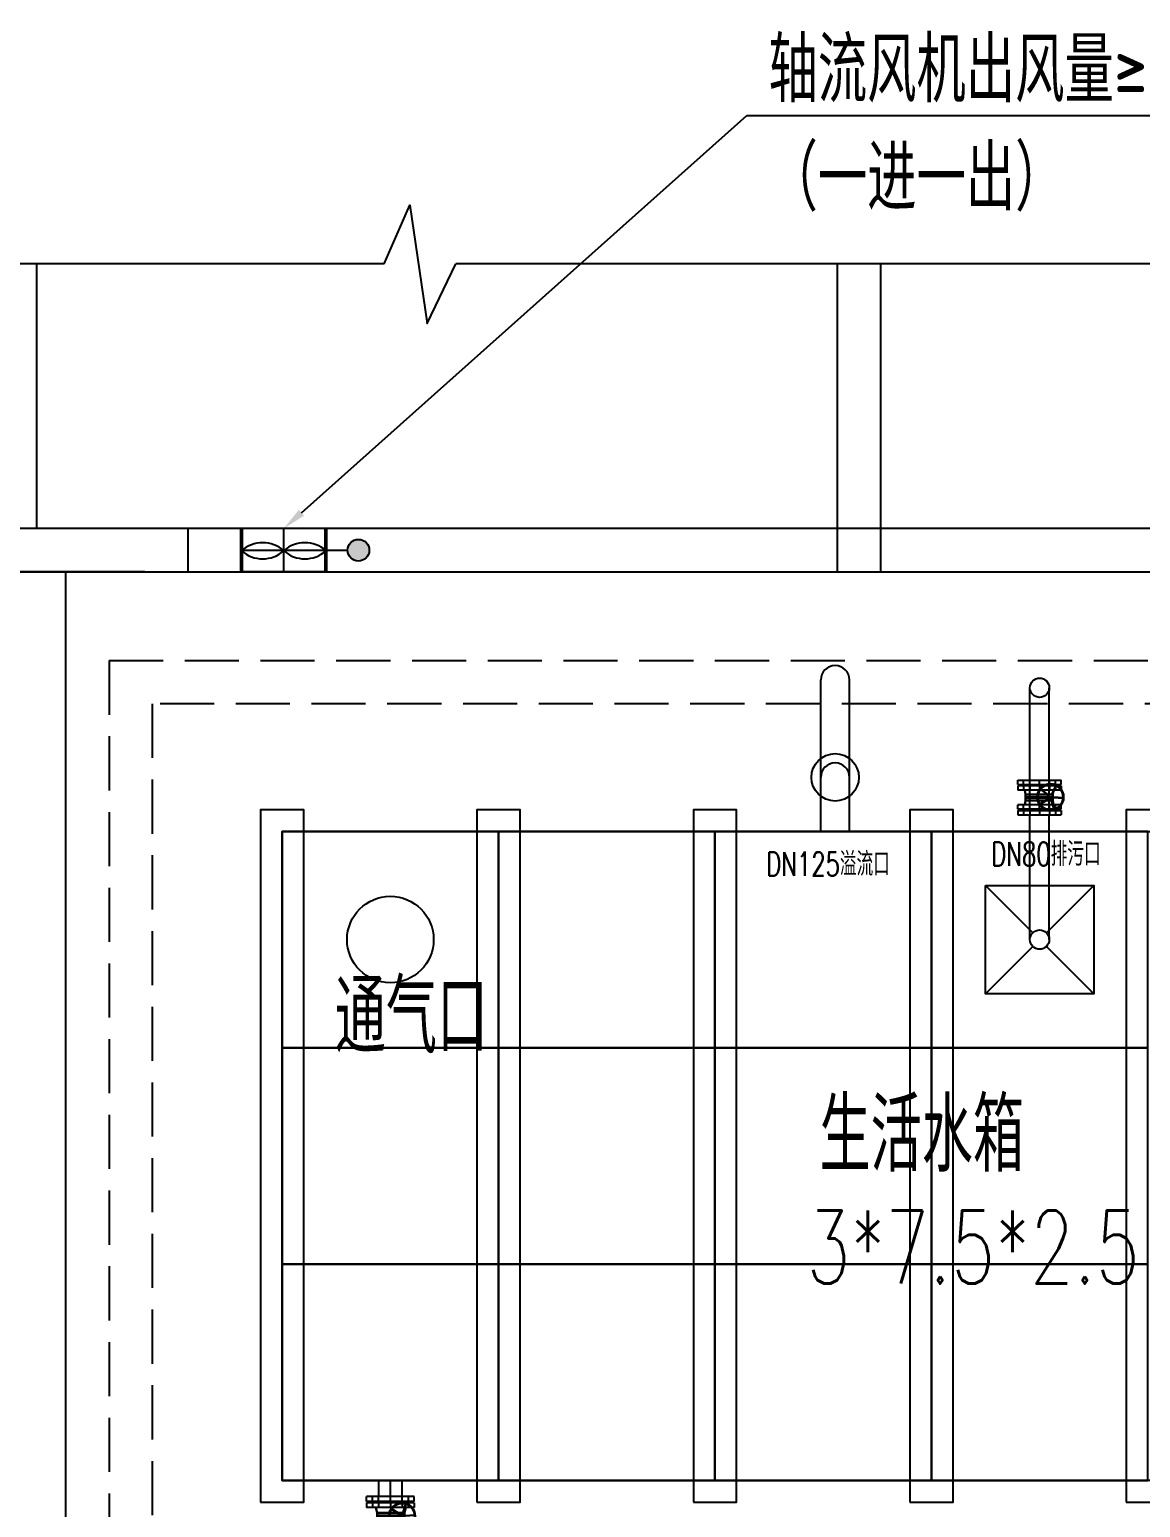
# Model space of a CAD drawing. Header units: millimetres. Extents: x 10779125 to 11142123, y -372083 to -144871.
# Drawn here: x 11051247 to 11056380, y -301164 to -294332 of the extents above; entities that cross this region are included whole.
import ezdxf
from ezdxf import colors
from ezdxf.entities.mleader import LeaderData, LeaderLine
from ezdxf.math import Vec2, Vec3

# ---------------------------------------------------------------- set-up
doc = ezdxf.new("R2010")
doc.units = ezdxf.units.MM
doc.header["$LTSCALE"] = 1000
doc.header["$MEASUREMENT"] = 0
doc.header["$PDSIZE"] = -1
for name, pattern in [('CENTER', [2.9, 2.5, -0.2, 0, -0.2]), ('CENTER2', [1.125, 0.75, -0.125, 0.125, -0.125]), ('CONTINOUS', [0]), ('DASH', [0.35, 0.25, -0.1])]:
    doc.linetypes.add(name, pattern=pattern)
doc.layers.get('0').update_dxf_attribs({"color": 255, "linetype": 'CONTINUOUS'})
doc.layers.get('Defpoints').update_dxf_attribs({"linetype": 'CONTINUOUS'})
for name, color, linetype in [('1', 255, 'CONTINUOUS'), ('1-设备', 1, 'CONTINUOUS'), ('10', 7, 'CONTINUOUS'), ('1轮廓实线层', 7, 'CONTINUOUS'), ('3中心线', 1, 'CENTER2'), ('3中心线层', 1, 'CENTER'), ('8', 8, 'CONTINUOUS'), ('ACS_PFG_FCZX', 8, 'CENTER'), ('ACS_PFG_FM_F', 7, 'CONTINUOUS'), ('AXIS', 3, 'CONTINUOUS'), ('PUB_TEXT', 7, 'CONTINUOUS'), ('水条件', 7, 'CONTINUOUS')]:
    doc.layers.add(name, color=color, linetype=linetype)
doc.layers.add('_0', color=7, linetype='CONTINUOUS', lineweight=80)
doc.layers.add('ACS_PFG_F2', color=31, linetype='CONTINUOUS', lineweight=50)
doc.styles.add('_HZTXT', font='tssdeng.shx', dxfattribs={"width": 0.8, "bigfont": 'tssdchn.shx'})
doc.styles.add('DIM_FONT', font='SIMPLEX', dxfattribs={"width": 0.7, "bigfont": 'GBCBIG'})
doc.styles.add('hz', font='simplex', dxfattribs={"width": 0.7, "bigfont": 'hztxt'})
doc.dimstyles.new('_TCH_ARCH&&100', dxfattribs={"dimtxt": 350, "dimasz": 100, "dimexe": 250, "dimexo": 300, "dimgap": 100, "dimtad": 1, "dimdec": 0, "dimzin": 0, "dimdsep": 46, "dimtxsty": 'DIM_FONT', "dimblk": 'ARCHTICK', "dimcen": 0.09, "dimclrt": 7, "dimazin": 2, "dimtfac": 1, "dimtdec": 0, "dimtix": 1, "dimtmove": 2, "dimatfit": 3, "dimfxl": 0, "dimtolj": 1, "dimtzin": 0, "dimarcsym": 0})

# ---------------------------------------------------------------- blocks, each defined once
blk = doc.blocks.new('DN80法兰侧视图')
at = {"layer": '1'}
for p, q in [((-23, 67.5), (-20, 72)), ((-20, 100), (0, 100)), ((-20, 100), (-20, -100)), ((0, 100), (0, -100)), ((-23, 67.5), (-23, -67.5)), ((-20, 45.5), (0, 45.5)), ((-23, -67.5), (-20, -72)), ((-20, -45.5), (0, -45.5)), ((-20, -100), (0, -100))]:
    blk.add_line(p, q, dxfattribs=at)
at = {"layer": '3中心线层'}
for p, q in [((-20, 73.9), (0, 73.9)), ((-23, 0), (0, 0)), ((-23, 0), (0, 0)), ((-20, -73.9), (0, -73.9))]:
    blk.add_line(p, q, dxfattribs=at)
blk = doc.blocks.new('法兰式蝶阀DN80')
at = {"lineweight": 30}
for p, q in [((-64.8, 70.6), (-68.7, 91)), ((-64.8, 70.6), (-64.8, 43.4)), ((-56.2, 70.6), (-64.8, 70.6)), ((-49.6, 70.6), (-56.2, 70.6)), ((-45.7, 70.6), (-49.6, 70.6)), ((-38.3, 70.6), (-45.7, 70.6)), ((-38.3, 70.6), (42, 70.6)), ((40, 67.3), (4.1, 94.9)), ((40.5, 68), (5, 95.6)), ((30.2, 70.6), (42, 70.6)), ((42, 70.6), (46.4, 70.6)), ((53, 70.6), (46.4, 70.6)), ((53, 70.6), (60.5, 70.6)), ((56.2, 70.5), (75, 111.3)), ((56.7, 69.9), (76.9, 110.5)), ((60.5, 70.6), (64.1, 91)), ((60.5, 70.6), (60.5, 43.4)), ((-64.8, 43.4), (-68.7, 23)), ((-56.2, 43.4), (-64.8, 43.4)), ((-43.9, 58.2), (-57.9, 58.2)), ((-44.5, 55.8), (-57.9, 55.8)), ((-49.6, 43.4), (-56.2, 43.4)), ((-45.7, 43.4), (-49.6, 43.4)), ((-40.1, 43.4), (-45.7, 43.4)), ((-44.5, 55.8), (-6.1, 55.8)), ((-43.9, 58.2), (-5.9, 58.2)), ((-40.1, 43.4), (28.8, 43.4)), ((14.2, 55.8), (-6.1, 55.8)), ((14.2, 58.2), (-5.9, 58.2)), ((39.4, 50.2), (1.1, 26.2)), ((40.1, 49.5), (1.4, 25.3)), ((35.8, 58.2), (14.2, 58.2)), ((36.3, 55.8), (14.2, 55.8)), ((28.8, 43.4), (42, 43.4)), ((35.8, 58.2), (54.3, 58.2)), ((36.3, 55.8), (54.3, 55.8)), ((42, 43.4), (46.4, 43.4)), ((53, 43.4), (46.4, 43.4)), ((53, 43.4), (59.1, 43.4)), ((53.4, 45.8), (66.6, 2.5)), ((54.2, 46.1), (67.8, 2.9)), ((60.5, 43.4), (59.1, 43.4)), ((60.5, 43.4), (64.1, 23)), ((63, 57.2), (108.3, 53.9)), ((63.2, 57.7), (108.4, 55))]:
    blk.add_line(p, q, dxfattribs=at)
for centre, radius in [((50, 58.6), 60.9), ((50, 58.6), 58.5), ((49.6, 58.2), 13.2)]:
    blk.add_circle(centre, radius, dxfattribs=at)
for centre, start, end in [((-59, 57), 48.38702, 311.61298), ((55.3, 57), 228.38702, 131.61298)]:
    blk.add_arc(centre, 1.65, start, end, dxfattribs=at)
at = {"layer": 'AXIS', "rotation": 270}
blk.add_blockref('DN80法兰侧视图', (0, 91), dxfattribs=at)
at = {"layer": 'AXIS', "xscale": -1, "rotation": 270}
blk.add_blockref('DN80法兰侧视图', (0, 23), dxfattribs=at)
blk = doc.blocks.new('bf211016')
at = {"layer": '8', "color": 8}
for p, q in [((-10934.3, 7398.2, 0), (-10934.3, 8621.6, 0)), ((-7234.3, 7198.2, 0), (-7234.3, 8621.6, 0)), ((-7034.3, 7198.2, 0), (-7034.3, 8621.6, 0)), ((-1284.3, 7398.2, 0), (-16000, 7398.2, 0)), ((-10234.3, 7398.2, 0), (-10934.3, 7398.2, 0)), ((-10234.3, 7198.2, 0), (-10234.3, 7398.2, 0)), ((-15800, 7198.2, 0), (-1284.3, 7198.2, 0)), ((-10934.3, 7198.2, 0), (-11634.3, 7198.2, 0)), ((-10434.3, 7198.2, 0), (-10934.3, 7198.2, 0)), ((-10800, 200, 0), (-10800, 7198.2, 0)), ((-10434.3, 7198.2, 0), (-10234.3, 7198.2, 0)), ((-7234.3, 7198.2, 0), (-7034.3, 7198.2, 0))]:
    blk.add_line(p, q, dxfattribs=at)
at = {"layer": '8', "color": 8, "linetype": 'DASH'}
for q in [(14385.7, 6787.7, 0), (-10600, 655, 0)]:
    blk.add_line((-10600, 6787.7, 0), q, dxfattribs=at)
at = {"layer": '8', "color": 8, "elevation": 0}
for points in [[(-9328, 8621.6), (-9210.1, 8892.8), (-9130.5, 8346.6), (-8998, 8621.6)], [(-9328, 8621.6), (-17018.1, 8621.6)], [(299, 8621.6), (-8998, 8621.6)]]:
    blk.add_lwpolyline(points, dxfattribs=at)
at = {"layer": '8', "color": 8, "linetype": 'DASH', "elevation": 0}
blk.add_lwpolyline([(14385.7, 6587.7), (-10400, 6587.7), (-10400, 855), (6185.7, 855), (6185.7, 655), (1319.7, 655), (1319.7, 0)], dxfattribs=at)
blk = doc.blocks.new('*U227')
at = {"lineweight": -2}
blk.add_lwpolyline([(-500, -500), (500, -500), (500, 500), (-500, 500)], close=True, dxfattribs=at)
blk = doc.blocks.new('*U228')
at = {"layer": '_0', "color": 0, "linetype": 'ByBlock', "lineweight": -2, "transparency": 16777216}
for p in [(0, 2000), (1000, 2000), (2000, 2000), (3000, 2000), (0, 1000), (1000, 1000), (2000, 1000), (3000, 1000), (0, 0), (1000, 0), (2000, 0), (3000, 0)]:
    blk.add_blockref('*U227', p, dxfattribs=at)
blk = doc.blocks.new('DN100法兰侧视图')
at = {"layer": '1'}
for p, q in [((-25, 77.5), (-22, 82)), ((-25, 77.5), (-25, -77.5)), ((-22, 110), (0, 110)), ((-22, 110), (-22, -110)), ((0, 110), (0, -110)), ((-22, 55), (0, 55)), ((-22, -55), (0, -55)), ((-25, -77.5), (-22, -82)), ((-22, -110), (0, -110))]:
    blk.add_line(p, q, dxfattribs=at)
at = {"layer": '3中心线层'}
for p, q in [((-22, 83.1), (0, 83.1)), ((-25, 0), (0, 0)), ((-22, -83.1), (0, -83.1))]:
    blk.add_line(p, q, dxfattribs=at)
blk = doc.blocks.new('法兰式蝶阀DN100')
at = {"lineweight": 30}
for p, q in [((-60.7, 76.7), (-65.7, 102.4)), ((-60.7, 76.7), (-60.7, 49.5)), ((-52.1, 76.7), (-60.7, 76.7)), ((-45.5, 76.7), (-52.1, 76.7)), ((-41.6, 76.7), (-45.5, 76.7)), ((-34.3, 76.7), (-41.6, 76.7)), ((-34.3, 76.7), (46.1, 76.7)), ((44.1, 73.4), (8.2, 101)), ((44.6, 74.1), (9.1, 101.7)), ((34.3, 76.7), (46.1, 76.7)), ((46.1, 76.7), (50.5, 76.7)), ((57.1, 76.7), (50.5, 76.7)), ((57.1, 76.7), (64.6, 76.7)), ((60.3, 76.6), (79.1, 117.4)), ((60.7, 76), (81, 116.6)), ((64.6, 76.7), (70.5, 102.4)), ((64.6, 76.7), (64.6, 49.5)), ((-60.7, 49.5), (-67.6, 25)), ((-52.1, 49.5), (-60.7, 49.5)), ((-39.9, 64.3), (-53.8, 64.3)), ((-40.4, 61.9), (-53.8, 61.9)), ((-45.5, 49.5), (-52.1, 49.5)), ((-41.6, 49.5), (-45.5, 49.5)), ((-36, 49.5), (-41.6, 49.5)), ((-40.4, 61.9), (-2, 61.9)), ((-39.9, 64.3), (-1.8, 64.3)), ((-36, 49.5), (32.9, 49.5)), ((18.3, 61.9), (-2, 61.9)), ((18.3, 64.3), (-1.8, 64.3)), ((43.5, 56.3), (5.2, 32.3)), ((44.2, 55.6), (5.5, 31.4)), ((39.9, 64.3), (18.3, 64.3)), ((40.4, 61.9), (18.3, 61.9)), ((32.9, 49.5), (46.1, 49.5)), ((39.9, 64.3), (58.3, 64.3)), ((40.4, 61.9), (58.3, 61.9)), ((46.1, 49.5), (50.5, 49.5)), ((57.1, 49.5), (50.5, 49.5)), ((57.1, 49.5), (63.1, 49.5)), ((57.4, 51.9), (70.7, 8.6)), ((58.3, 52.2), (71.9, 9)), ((64.6, 49.5), (63.1, 49.5)), ((64.6, 49.5), (72.2, 25)), ((67.1, 63.3), (112.4, 60)), ((67.3, 63.8), (112.5, 61.1))]:
    blk.add_line(p, q, dxfattribs=at)
for centre, radius in [((54.1, 64.7), 60.9), ((54.1, 64.7), 58.5), ((53.7, 64.3), 13.2)]:
    blk.add_circle(centre, radius, dxfattribs=at)
for centre, start, end in [((-54.9, 63.1), 48.38702, 311.61298), ((59.4, 63.1), 228.38702, 131.61298)]:
    blk.add_arc(centre, 1.65, start, end, dxfattribs=at)
at = {"rotation": 270}
blk.add_blockref('DN100法兰侧视图', (0, 102.4), dxfattribs=at)
at = {"xscale": -1, "rotation": 270}
blk.add_blockref('DN100法兰侧视图', (0, 25), dxfattribs=at)
blk = doc.blocks.new('*U223')
at = {"layer": '_0', "color": 6, "lineweight": -2}
blk.add_lwpolyline([(-100, -1600), (100, -1600), (100, 1600), (-100, 1600)], close=True, dxfattribs=at)
blk = doc.blocks.new('*U224')
at = {"layer": '_0', "color": 0, "linetype": 'ByBlock', "lineweight": -2, "transparency": 16777216}
for p in [(0, 0), (1000, 0), (2000, 0), (3000, 0), (4000, 0)]:
    blk.add_blockref('*U223', p, dxfattribs=at)
blk = doc.blocks.new('_ArchTick')
at = {"const_width": 0.5}
blk.add_lwpolyline([(-0.7, -0.7), (0.7, 0.7)], dxfattribs=at)
blk = doc.blocks.new('*D231')
at = {"layer": '_0', "color": 0, "lineweight": -2, "transparency": 16777216}
for p, q in [((11046414.3, -301227.6), (11046414.3, -301646.2)), ((11051414.3, -301227.6), (11051414.3, -301646.2)), ((11046414.3, -301396.2), (11051414.3, -301396.2))]:
    blk.add_line(p, q, dxfattribs=at)
at = {"layer": 'Defpoints', "color": 0, "lineweight": -2, "transparency": 16777216}
for p in [(11046414.3, -300927.6, 0), (11051414.3, -300927.6, 0), (11051414.3, -301396.2)]:
    blk.add_point(p, dxfattribs=at)
at = {"layer": '_0', "color": 0, "lineweight": -2, "transparency": 16777216, "xscale": 100, "yscale": 100, "zscale": 100, "rotation": 180}
blk.add_blockref('_ArchTick', (11046414.3, -301396.2), dxfattribs=at)
at = {"layer": '_0', "color": 0, "lineweight": -2, "transparency": 16777216, "xscale": 100, "yscale": 100, "zscale": 100}
blk.add_blockref('_ArchTick', (11051414.3, -301396.2), dxfattribs=at)
at = {"layer": '_0', "color": 7, "lineweight": -2, "transparency": 16777216, "insert": (11048914.3, -301121.2), "char_height": 350, "attachment_point": 5, "style": 'DIM_FONT'}
blk.add_mtext('\\A1;5000', dxfattribs=at)
blk = doc.blocks.new('*U286')
h = blk.add_hatch(color=256)
edge = h.paths.add_edge_path()
edge.add_arc((0, 345), 50, 0, 360)
for p, q in [((0, 195), (0, 295)), ((-100, 195), (100, 195)), ((-100, 195), (-100, -195)), ((0, -195), (0, 195)), ((100, 195), (100, -195)), ((-100, -195), (100, -195))]:
    blk.add_line(p, q)
blk.add_circle((0, 345), 50)

msp = doc.modelspace()

# ---------------------------------------------------------------- linework, layer by layer
at = {"color": 0, "linetype": 'ByBlock'}
for p, q in [((11055869.8, -297929, 0), (11055869.8, -297374.6, 0)), ((11055958.8, -297929, 0), (11055958.8, -297374.6, 0)), ((11055869.8, -298538.7, 0), (11055869.8, -297961.7, 0)), ((11055958.8, -298538.7, 0), (11055958.8, -297961.7, 0)), ((11055664.3, -298288.7, 0), (11055882.8, -298507.2, 0)), ((11055945.8, -298507.2, 0), (11056164.3, -298288.7, 0)), ((11055664.3, -298788.7, 0), (11055882.8, -298570.1, 0)), ((11055945.8, -298570.1, 0), (11056164.3, -298788.7, 0))]:
    msp.add_line(p, q, dxfattribs=at)
for p, q in [((11052860.3, -301113.7, 0), (11052860.3, -301038.7, 0)), ((11052968.3, -301113.7, 0), (11052968.3, -301038.7, 0))]:
    msp.add_line(p, q)
at = {"color": 0, "linetype": 'ByBlock', "elevation": 0}
msp.add_lwpolyline([(11055664.3, -298288.7), (11056164.3, -298288.7), (11056164.3, -298788.7), (11055664.3, -298788.7)], close=True, dxfattribs=at)
at = {"color": 0, "linetype": 'ByBlock'}
for centre in [(11055914.3, -297374.6, 0), (11055914.3, -298538.7, 0)]:
    msp.add_circle(centre, 44.5, dxfattribs=at)
at = {"lineweight": -2}
msp.add_circle((11054969.5, -297788.7, 0), 109.5, dxfattribs=at)
msp.add_circle((11052914.3, -298538.7, 0), 200)
at = {"layer": '1-设备', "color": 1}
for centre, start_param, end_param in [((11052324.1, -296831.7, 0), 0.787098, 2.354494), ((11052519.1, -296831.7, 0), 0.787098, 2.354494), ((11052324.1, -296651.1, 0), 3.928691, 5.496087), ((11052519.1, -296651.1, 0), 3.928691, 5.496087)]:
    msp.add_ellipse(centre, major_axis=(138.1, 0), ratio=0.923077, start_param=start_param, end_param=end_param, dxfattribs=at)
at = {"layer": '1轮廓实线层', "color": 0, "linetype": 'CONTINOUS', "lineweight": -3}
for p, q in [((11054903, -298038.7, 0), (11054903, -297338.7, -74.3)), ((11055036, -298038.7, 0), (11055036, -297338.7, -74.3))]:
    msp.add_line(p, q, dxfattribs=at)
for centre in [(11054969.5, -297338.7, -74.3), (11054969.5, -297788.7, 0)]:
    msp.add_arc(centre, 66.5, 0, 180, dxfattribs=at)
at = {"layer": '3中心线'}
msp.add_line((11052914.3, -301113.7, 0), (11052914.3, -301038.7, 0), dxfattribs=at)
at = {"layer": 'ACS_PFG_F2'}
for p, q in [((11052226.6, -296838.7, 0), (11052226.6, -296638.7, 0)), ((11052616.6, -296838.7, 0), (11052616.6, -296638.7, 0))]:
    msp.add_line(p, q, dxfattribs=at)
at = {"layer": 'ACS_PFG_FCZX'}
msp.add_line((11052421.6, -296838.7, 0), (11052421.6, -296638.7, 0), dxfattribs=at)
at = {"layer": 'ACS_PFG_FM_F'}
msp.add_line((11052616.6, -296638.7, 0), (11052226.6, -296638.7, 0), dxfattribs=at)
at = {"layer": '水条件', "linetype": 'Continuous', "elevation": 0}
msp.add_lwpolyline([(11059914.3, -298038.7), (11059914.3, -301038.7), (11052414.3, -301038.7), (11052414.3, -298038.7)], close=True, dxfattribs=at)

# ---------------------------------------------------------------- block references
at = {"lineweight": -2}
msp.add_blockref('bf211016', (11062214.3, -304036.8, 0), dxfattribs=at)
at = {"color": 0, "linetype": 'ByBlock', "rotation": 89.99999999999999}
msp.add_blockref('DN80法兰侧视图', (11055914.3, -297801.7, 0), dxfattribs=at)
at = {"color": 0, "linetype": 'ByBlock', "xscale": -1, "rotation": 90}
msp.add_blockref('DN80法兰侧视图', (11055914.3, -297961.7, 0), dxfattribs=at)
at = {"layer": '10'}
msp.add_blockref('法兰式蝶阀DN80', (11055914.3, -297938.7, 0), dxfattribs=at)
at = {"layer": '10', "xscale": -1}
for name, p, rotation in [('DN100法兰侧视图', (11052914.3, -301113.7, 0), 270), ('法兰式蝶阀DN100', (11052914.3, -301138.7, 0), 180)]:
    msp.add_blockref(name, p, dxfattribs=dict(at, rotation=rotation))
at = {"layer": '_0', "lineweight": -2}
msp.add_blockref('*U224', (11052414.3, -299538.7, 0), dxfattribs=at)
at = {"layer": '_0', "color": 4, "lineweight": -2}
msp.add_blockref('*U228', (11052914.3, -300538.7, 0), dxfattribs=at)
at = {"layer": 'ACS_PFG_FM_F', "rotation": 270}
msp.add_blockref('*U286', (11052421.6, -296738.7, 0), dxfattribs=at)

# ---------------------------------------------------------------- texts
at = {"color": 0, "linetype": 'ByBlock', "char_height": 110, "attachment_point": 3, "style": 'hz'}
for s, width, insert in [('DN125溢流口', 1038.54, (11055222.3, -298134.5, 0)), ('DN80排污口', 560.439, (11056196.4, -298088.3, 0))]:
    msp.add_mtext_dynamic_manual_height_columns(s, width=width, gutter_width=12.5, heights=[0], dxfattribs=dict(at, insert=insert))
at = {"layer": 'PUB_TEXT', "style": 'hz', "width": 0.7}
for s, p in [('生活水箱', (11054897, -299611.6)), ('3*7.5*2.5', (11054837, -300128.9))]:
    msp.add_text(s, height=337.59, rotation=360, dxfattribs=at).set_placement(p)
at = {"layer": 'PUB_TEXT', "insert": (11052657.2, -298726.6, 0), "char_height": 337.59, "attachment_point": 1, "rotation": 360, "style": 'hz'}
msp.add_mtext_dynamic_manual_height_columns('通气口', width=1038.54, gutter_width=12.5, heights=[0], dxfattribs=at)

# ---------------------------------------------------------------- dimensions: what is measured, and where the dimension line sits
at = {"layer": '_0', "lineweight": -2}
dim = msp.add_linear_dim(base=(11051414.3, -301396.2), p1=(11046414.3, -300927.6, 0), p2=(11051414.3, -300927.6, 0), dimstyle='_TCH_ARCH&&100', dxfattribs=at)
dim.commit()
dim.dimension.update_dxf_attribs({"geometry": '*D231', "text_midpoint": (11048914.3, -301121.2)})

# ---------------------------------------------------------------- leaders
at = {"color": 4, "lineweight": -3, "ltscale": 0.1}
ml = msp.add_multileader_mtext('Standard', dxfattribs=at)
ml.set_content('轴流风机出风量≥（4300m{\\fISOCPEUR|b0|i0|c0|p34;³}/h）\\P（一进一出）', color=4, style='_HZTXT')
ml.set_leader_properties()
ml.build(insert=Vec2(0, 0))
ml.multileader.update_dxf_attribs({"text_left_attachment_type": 6, "text_right_attachment_type": 6, "dogleg_length": 100, "arrow_head_size": 110})
ctx = ml.context
ctx.base_point, ctx.char_height, ctx.arrow_head_size, ctx.landing_gap_size, ctx.plane_origin = Vec3(11054661.3, -294729), 300, 110, 0.09, Vec3(11052921.8, -295346.8)
ctx.left_attachment, ctx.right_attachment = 6, 6
notes = []
notes.append((ctx, [(0, (1, 1, 0), (11054561.3, -294729), (1, 0), 100, [(0, [(11052421.6, -296638.7)], 0, [])])]))
ctx.mtext.insert, ctx.mtext.flow_direction = Vec3(11054661.4, -294369), 5
for ctx, leaders in notes:
    for number, flags, end, landing, length, lines in leaders:
        leader = LeaderData()
        leader.index, (leader.has_last_leader_line, leader.has_dogleg_vector, leader.attachment_direction) = number, flags
        leader.last_leader_point, leader.dogleg_vector, leader.dogleg_length = Vec3(end), Vec3(landing), length
        for number, points, colour, breaks in lines:
            line = LeaderLine()
            line.index, line.vertices, line.color, line.breaks = number, Vec3.list(points), colors.encode_raw_color(colour), breaks
            leader.lines.append(line)
        ctx.leaders.append(leader)

doc.saveas('drawing.dxf')
